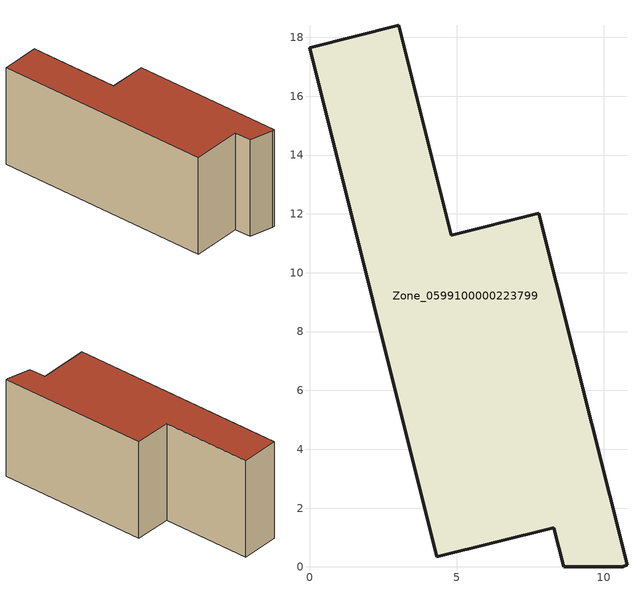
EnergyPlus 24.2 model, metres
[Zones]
Zone_0599100000223799
 floor ground (C_G): 4.82,11.28 7.8,12.02 10.79,0.07 10.64,0 8.64,0.01 8.3,1.34 4.32,0.35 0,17.65 3.04,18.42 z0
 wall outside (C_F): 3.04,18.42 0,17.65 4.32,0.35 8.3,1.34 8.64,0.01 10.64,0 10.79,0.07 7.8,12.02 4.82,11.28 3.04,18.42 z0:8.27
 roof outside (C_R): 4.82,11.28 3.04,18.42 0,17.65 4.32,0.35 8.3,1.34 8.64,0.01 10.64,0 10.79,0.07 7.8,12.02 z8.27
[BUILDING]
Pand.0599100000223799: North Axis=0; Terrain=City; Loads Convergence Tolerance Value=0.04; Temperature Convergence Tolerance Value=0.4; Solar Distribution=FullExterior; Maximum Number of Warmup Days=25; Minimum Number of Warmup Days=1
[Site:Location]
Rotterdam.The.Hague.AP_ZH_NLD Design_Conditions: Latitude=51.96; Longitude=4.45; Time Zone=1; Elevation=-4.5
[SITE:GROUNDTEMPERATURE:BUILDINGSURFACE]
18, 18, 18, 18, 18, 18, 18, 18, 18, 18, 18, 18
[MATERIAL] Thermal Absorptance=0.9; Solar Absorptance=0.7; Visible Absorptance=0.7
Name | Roughness | Thickness | Conductivity | Density | Specific Heat
G.TI.1975-1991 | MediumSmooth | 0.15 | 0.288461 | 540 | 1210
F.TI.1975-1991 | Rough | 0.3 | 0.230769 | 1920 | 840
R.TI.1975-1991 | MediumRough | 0.2 | 0.153846 | 1500 | 1000
[CONSTRUCTION]
C_G: G.TI.1975-1991
C_F: F.TI.1975-1991
C_R: R.TI.1975-1991
[ZONE]
Zone_0599100000223799: Type=1; Multiplier=1; Ceiling Height=Autocalculate; Volume=Autocalculate; Floor Area=autocalculate; Part of Total Floor Area=Yes
[ZONEINFILTRATION:DESIGNFLOWRATE]
Infil_Zone_0599100000223799: Zone or ZoneList or Space or SpaceList=Zone_0599100000223799; Schedule=AlwaysOn; Design Flow Rate Calculation Method=Flow/Area; Flow Rate per Floor Area=0.003; Constant Term Coefficient=1; Temperature Term Coefficient=0; Velocity Term Coefficient=0; Velocity Squared Term Coefficient=0
[HVACTEMPLATE:ZONE:IDEALLOADSAIRSYSTEM]
Zone_0599100000223799: Maximum Heating Supply Air Temperature=50; Minimum Cooling Supply Air Temperature=13; Maximum Heating Supply Air Humidity Ratio=0.0156; Minimum Cooling Supply Air Humidity Ratio=0.0077; Heating Limit=NoLimit; Cooling Limit=NoLimit; Dehumidification Control Type=ConstantSensibleHeatRatio; Cooling Sensible Heat Ratio=0.7; Dehumidification Setpoint=60; Humidification Control Type=None; Humidification Setpoint=30; Outdoor Air Method=None; Outdoor Air Flow Rate per Person=0.00944; Outdoor Air Flow Rate per Zone Floor Area=0; Outdoor Air Flow Rate per Zone=0; Demand Controlled Ventilation Type=None; Outdoor Air Economizer Type=NoEconomizer; Heat Recovery Type=None; Sensible Heat Recovery Effectiveness=0.7; Latent Heat Recovery Effectiveness=0.65
[ZONECONTROL:THERMOSTAT]
ThermostatControl_Zone_0599100000223799: Zone or ZoneList=Zone_0599100000223799; Control Type Schedule=DualSetpointControlType; Control 1=Thermostat_Zone_0599100000223799; Temperature Difference Between Cutout And Setpoint=0
[THERMOSTATSETPOINT:DUALSETPOINT]
Thermostat_Zone_0599100000223799: Heating Setpoint Temperature Schedule=HeatingSetpoint_Zone_0599100000223799; Cooling Setpoint Temperature Schedule=CoolingSetpoint_Zone_0599100000223799
[SCHEDULE:COMPACT]
HeatingSetpoint_Zone_0599100000223799: Through: 12/31, For: AllDays, Until: 24:00, 21
CoolingSetpoint_Zone_0599100000223799: Through: 12/31, For: AllDays, Until: 24:00, 24
DualSetpointControlType: Through: 12/31, For: AllDays, Until: 24:00, 4
AlwaysOn: Through: 12/31, For: AllDays, Until: 24:00, 1
